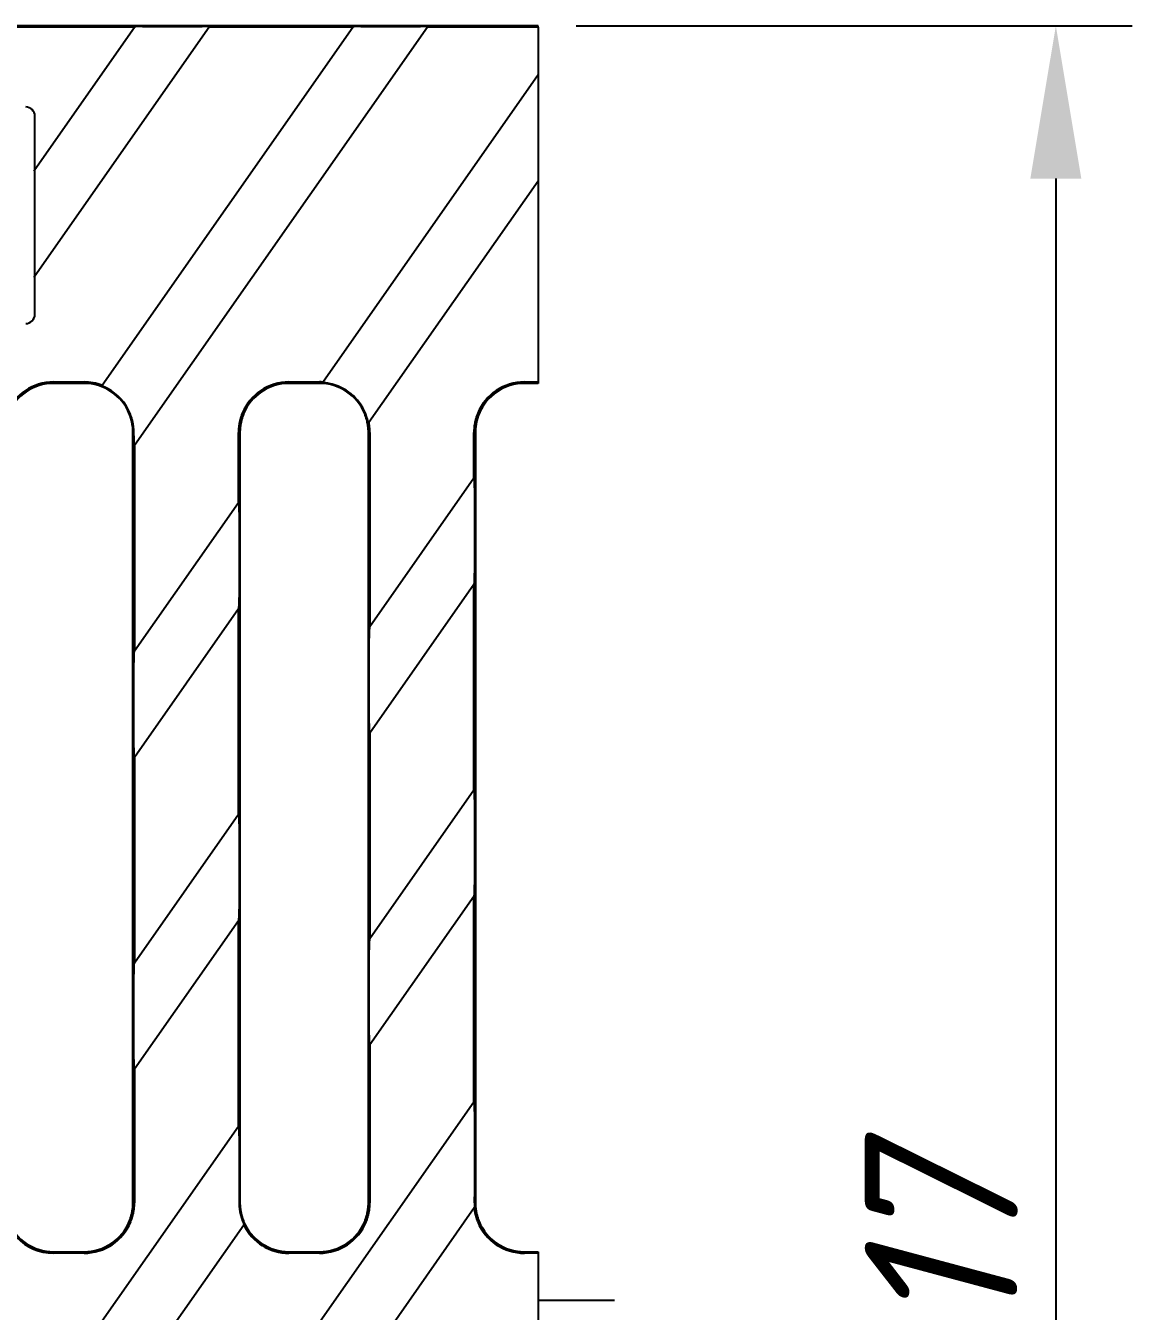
# Model space of a CAD drawing. Header units: millimetres. Extents: x 29006 to 29645, y 5570 to 5801.
# Drawn here: x 29543.72 to 29561.82, y 5740.86 to 5761.89 of the extents above; entities that cross this region are included whole.
import ezdxf

# ---------------------------------------------------------------- set-up
doc = ezdxf.new("R2010")
doc.units = ezdxf.units.MM
doc.styles.add('GOST-2.304_Type-B_italic', font='')
doc.styles.get('GOST-2.304_Type-B_italic').set_extended_font_data('GOST Common', italic=True)
doc.dimstyles.new('ISO-25', dxfattribs={"dimtxt": 2.5, "dimasz": 2.5, "dimexe": 1.25, "dimexo": 0.625, "dimtad": 1, "dimtoh": 1, "dimtxsty": 'GOST-2.304_Type-B_italic', "dimcen": 2.5, "dimadec": 0, "dimazin": 0, "dimtfac": 1, "dimtmove": 0, "dimatfit": 3, "dimfxl": 1, "dimarcsym": 0})

# ---------------------------------------------------------------- blocks, each defined once
blk = doc.blocks.new('*D42')
at = {"color": 0, "lineweight": -2, "transparency": 16777216}
for p, q in [((29552.728, 5761.887), (29561.82, 5761.887)), ((29560.57, 5759.387), (29560.57, 5722.687)), ((29552.728, 5720.187), (29561.82, 5720.187))]:
    blk.add_line(p, q, dxfattribs=at)
at = {"color": 0, "transparency": 16777216}
for points in [[(29560.153, 5759.387), (29560.986, 5759.387), (29560.57, 5761.887)], [(29560.153, 5722.687), (29560.986, 5722.687), (29560.57, 5720.187)]]:
    blk.add_solid(points, dxfattribs=at)
at = {"layer": 'Defpoints', "color": 0, "transparency": 16777216}
for p in [(29552.103, 5761.887), (29552.103, 5720.187), (29560.57, 5720.187)]:
    blk.add_point(p, dxfattribs=at)
at = {"color": 0, "transparency": 16777216, "insert": (29558.695, 5741.037), "char_height": 2.5, "attachment_point": 5, "rotation": 90, "style": 'GOST-2.304_Type-B_italic'}
blk.add_mtext('417', dxfattribs=at)

msp = doc.modelspace()

# ---------------------------------------------------------------- linework, layer by layer
at = {"color": 0}
for p, q in [((29552.103, 5761.887), (29502.103, 5761.887)), ((29545.502, 5761.862), (29543.152, 5761.862)), ((29546.723, 5761.862), (29543.873, 5757.793)), ((29543.873, 5759.537), (29545.502, 5761.862)), ((29544.973, 5756.007), (29549.073, 5761.862)), ((29545.502, 5761.862), (29545.507, 5761.869)), ((29550.294, 5761.862), (29545.502, 5755.02)), ((29545.631, 5761.873), (29546.608, 5761.873)), ((29546.727, 5761.869), (29546.723, 5761.862)), ((29549.073, 5761.862), (29546.723, 5761.862)), ((29549.073, 5761.862), (29549.078, 5761.869)), ((29549.202, 5761.873), (29550.179, 5761.873)), ((29550.298, 5761.869), (29550.294, 5761.862)), ((29552.103, 5761.862), (29550.294, 5761.862)), ((29552.103, 5761.862), (29552.103, 5761.887)), ((29552.103, 5761.862), (29552.103, 5761.09)), ((29548.581, 5756.059), (29552.103, 5761.09)), ((29552.103, 5761.09), (29552.103, 5760.915)), ((29552.103, 5760.915), (29552.103, 5759.52)), ((29543.873, 5757.165), (29543.873, 5760.408)), ((29543.856, 5759.512), (29543.873, 5759.537)), ((29552.103, 5759.52), (29552.103, 5759.346)), ((29552.103, 5759.346), (29549.337, 5755.396)), ((29552.103, 5759.346), (29552.103, 5756.061)), ((29543.873, 5757.793), (29543.856, 5757.768)), ((29544.178, 5756.061), (29544.678, 5756.061)), ((29544.678, 5756.037), (29544.178, 5756.037)), ((29544.968, 5756.001), (29544.973, 5756.007)), ((29548.028, 5756.061), (29548.528, 5756.061)), ((29548.528, 5756.037), (29548.028, 5756.037)), ((29548.576, 5756.053), (29548.581, 5756.059)), ((29551.878, 5756.061), (29552.103, 5756.061)), ((29552.103, 5756.037), (29551.878, 5756.037)), ((29552.103, 5756.061), (29552.103, 5756.037)), ((29549.337, 5755.396), (29549.331, 5755.388)), ((29545.478, 5742.637), (29545.478, 5755.237)), ((29545.492, 5755.179), (29545.492, 5755.237)), ((29547.203, 5754.092), (29547.203, 5755.237)), ((29547.228, 5755.237), (29547.228, 5742.637)), ((29549.328, 5742.637), (29549.328, 5755.237)), ((29549.352, 5755.237), (29549.352, 5752.062)), ((29551.053, 5754.491), (29551.053, 5755.237)), ((29551.078, 5755.237), (29551.078, 5742.637)), ((29545.502, 5755.02), (29545.495, 5755.01)), ((29545.502, 5755.02), (29545.502, 5751.663)), ((29549.352, 5752.062), (29551.053, 5754.491)), ((29551.053, 5754.491), (29551.06, 5754.5)), ((29551.064, 5754.331), (29551.064, 5752.936)), ((29545.502, 5751.663), (29547.203, 5754.092)), ((29547.203, 5754.092), (29547.21, 5754.102)), ((29547.214, 5753.933), (29547.214, 5752.538)), ((29551.053, 5752.747), (29549.352, 5750.318)), ((29551.06, 5752.757), (29551.053, 5752.747)), ((29551.053, 5749.391), (29551.053, 5752.747)), ((29547.203, 5752.349), (29545.502, 5749.92)), ((29547.21, 5752.359), (29547.203, 5752.349)), ((29547.203, 5748.992), (29547.203, 5752.349)), ((29549.345, 5752.052), (29549.352, 5752.062)), ((29549.342, 5750.478), (29549.342, 5751.872)), ((29545.495, 5751.653), (29545.502, 5751.663)), ((29545.492, 5750.079), (29545.492, 5751.474)), ((29549.352, 5750.318), (29549.345, 5750.308)), ((29549.352, 5750.318), (29549.352, 5746.962)), ((29545.502, 5749.92), (29545.495, 5749.91)), ((29545.502, 5749.92), (29545.502, 5746.563)), ((29549.352, 5746.962), (29551.053, 5749.391)), ((29551.053, 5749.391), (29551.06, 5749.401)), ((29551.064, 5749.231), (29551.064, 5747.836)), ((29545.502, 5746.563), (29547.203, 5748.992)), ((29547.203, 5748.992), (29547.21, 5749.002)), ((29547.214, 5748.833), (29547.214, 5747.438)), ((29551.053, 5747.647), (29549.352, 5745.218)), ((29551.06, 5747.657), (29551.053, 5747.647)), ((29551.053, 5744.291), (29551.053, 5747.647)), ((29547.203, 5747.249), (29545.502, 5744.82)), ((29547.21, 5747.259), (29547.203, 5747.249)), ((29547.203, 5743.892), (29547.203, 5747.249)), ((29549.342, 5745.378), (29549.342, 5746.772)), ((29549.345, 5746.952), (29549.352, 5746.962)), ((29545.495, 5746.553), (29545.502, 5746.563)), ((29545.492, 5744.979), (29545.492, 5746.374)), ((29549.352, 5745.218), (29549.345, 5745.208)), ((29549.352, 5745.218), (29549.352, 5742.637)), ((29545.502, 5744.82), (29545.495, 5744.81)), ((29545.502, 5744.82), (29545.502, 5742.637)), ((29548.231, 5740.261), (29551.053, 5744.291)), ((29551.053, 5744.291), (29551.06, 5744.301)), ((29551.064, 5744.131), (29551.064, 5742.737)), ((29544.66, 5740.261), (29547.203, 5743.892)), ((29547.203, 5743.892), (29547.21, 5743.902)), ((29547.214, 5743.733), (29547.214, 5742.637)), ((29551.057, 5742.553), (29549.205, 5739.907)), ((29551.063, 5742.562), (29551.057, 5742.553)), ((29547.289, 5742.271), (29545.468, 5739.671)), ((29547.293, 5742.278), (29547.289, 5742.271)), ((29544.178, 5741.837), (29544.678, 5741.837)), ((29544.678, 5741.812), (29544.178, 5741.812)), ((29548.028, 5741.837), (29548.528, 5741.837)), ((29548.528, 5741.812), (29548.028, 5741.812)), ((29551.878, 5741.837), (29552.103, 5741.837)), ((29552.103, 5741.812), (29551.878, 5741.812)), ((29552.103, 5741.837), (29552.103, 5741.812)), ((29552.103, 5741.812), (29552.103, 5740.69))]:
    msp.add_line(p, q, dxfattribs=at)
at = {"color": 0, "linetype": 'Continuous'}
msp.add_line((29553.353, 5741.037), (29552.103, 5741.037), dxfattribs=at)
at = {"color": 0, "flags": 128}
for points in [[(29548.686, 5756.035), (29548.679, 5756.036), (29548.672, 5756.038), (29548.666, 5756.039), (29548.659, 5756.04), (29548.652, 5756.041), (29548.645, 5756.042), (29548.639, 5756.043), (29548.633, 5756.044), (29548.626, 5756.045), (29548.621, 5756.046), (29548.615, 5756.047), (29548.61, 5756.047), (29548.605, 5756.048), (29548.6, 5756.049), (29548.596, 5756.049), (29548.592, 5756.05), (29548.588, 5756.05), (29548.585, 5756.051), (29548.582, 5756.051), (29548.58, 5756.052), (29548.578, 5756.052), (29548.577, 5756.052), (29548.576, 5756.052), (29548.576, 5756.053)], [(29545.059, 5755.956), (29545.053, 5755.959), (29545.048, 5755.962), (29545.042, 5755.965), (29545.036, 5755.968), (29545.03, 5755.97), (29545.025, 5755.973), (29545.019, 5755.976), (29545.014, 5755.978), (29545.009, 5755.981), (29545.004, 5755.983), (29544.999, 5755.985), (29544.995, 5755.987), (29544.991, 5755.989), (29544.987, 5755.991), (29544.984, 5755.993), (29544.98, 5755.994), (29544.978, 5755.995), (29544.975, 5755.997), (29544.973, 5755.998), (29544.971, 5755.999), (29544.97, 5755.999), (29544.969, 5756), (29544.969, 5756), (29544.968, 5756.001)], [(29545.478, 5755.237), (29545.478, 5755.249), (29545.477, 5755.261), (29545.477, 5755.274), (29545.476, 5755.287), (29545.475, 5755.299), (29545.474, 5755.312), (29545.473, 5755.325), (29545.471, 5755.338), (29545.469, 5755.35), (29545.467, 5755.363), (29545.465, 5755.376), (29545.463, 5755.389), (29545.46, 5755.402), (29545.458, 5755.415), (29545.455, 5755.428), (29545.451, 5755.44), (29545.448, 5755.453), (29545.444, 5755.466), (29545.44, 5755.479), (29545.436, 5755.491), (29545.432, 5755.504), (29545.427, 5755.516), (29545.423, 5755.528), (29545.418, 5755.54)], [(29545.492, 5755.237), (29545.492, 5755.25), (29545.491, 5755.263), (29545.491, 5755.276), (29545.49, 5755.289), (29545.489, 5755.303), (29545.488, 5755.316), (29545.487, 5755.329), (29545.485, 5755.342), (29545.483, 5755.355), (29545.481, 5755.368), (29545.479, 5755.381), (29545.476, 5755.394), (29545.474, 5755.407), (29545.471, 5755.42), (29545.468, 5755.433), (29545.464, 5755.446), (29545.461, 5755.458), (29545.457, 5755.471), (29545.453, 5755.484), (29545.449, 5755.496), (29545.445, 5755.509), (29545.44, 5755.521), (29545.436, 5755.533), (29545.431, 5755.546)], [(29547.265, 5755.55), (29547.26, 5755.537), (29547.255, 5755.525), (29547.251, 5755.512), (29547.246, 5755.499), (29547.242, 5755.487), (29547.238, 5755.474), (29547.234, 5755.461), (29547.231, 5755.448), (29547.227, 5755.435), (29547.224, 5755.422), (29547.221, 5755.409), (29547.219, 5755.396), (29547.216, 5755.383), (29547.214, 5755.37), (29547.212, 5755.357), (29547.21, 5755.343), (29547.208, 5755.33), (29547.207, 5755.317), (29547.206, 5755.303), (29547.205, 5755.29), (29547.204, 5755.277), (29547.203, 5755.263), (29547.203, 5755.25), (29547.203, 5755.237)], [(29547.288, 5755.54), (29547.283, 5755.528), (29547.278, 5755.516), (29547.274, 5755.504), (29547.269, 5755.491), (29547.265, 5755.479), (29547.261, 5755.466), (29547.258, 5755.453), (29547.254, 5755.44), (29547.251, 5755.428), (29547.248, 5755.415), (29547.245, 5755.402), (29547.242, 5755.389), (29547.24, 5755.376), (29547.238, 5755.363), (29547.236, 5755.35), (29547.234, 5755.338), (29547.233, 5755.325), (29547.231, 5755.312), (29547.23, 5755.299), (29547.229, 5755.287), (29547.229, 5755.274), (29547.228, 5755.261), (29547.228, 5755.249), (29547.228, 5755.237)], [(29549.328, 5755.237), (29549.328, 5755.249), (29549.327, 5755.261), (29549.327, 5755.274), (29549.326, 5755.287), (29549.325, 5755.299), (29549.324, 5755.312), (29549.323, 5755.325), (29549.321, 5755.338), (29549.319, 5755.35), (29549.317, 5755.363), (29549.315, 5755.376), (29549.313, 5755.389), (29549.31, 5755.402), (29549.308, 5755.415), (29549.305, 5755.428), (29549.301, 5755.44), (29549.298, 5755.453), (29549.294, 5755.466), (29549.29, 5755.479), (29549.286, 5755.491), (29549.282, 5755.504), (29549.277, 5755.516), (29549.273, 5755.528), (29549.268, 5755.54)], [(29549.294, 5755.51), (29549.294, 5755.511), (29549.293, 5755.513), (29549.293, 5755.514), (29549.292, 5755.516), (29549.292, 5755.517), (29549.291, 5755.519), (29549.291, 5755.52), (29549.29, 5755.522), (29549.29, 5755.523), (29549.289, 5755.525), (29549.288, 5755.526), (29549.288, 5755.528), (29549.287, 5755.529), (29549.287, 5755.531), (29549.286, 5755.532), (29549.286, 5755.534), (29549.285, 5755.535), (29549.284, 5755.537), (29549.284, 5755.538), (29549.283, 5755.54), (29549.283, 5755.541), (29549.282, 5755.543), (29549.281, 5755.544), (29549.281, 5755.546)], [(29549.331, 5755.388), (29549.331, 5755.388), (29549.33, 5755.389), (29549.33, 5755.39), (29549.329, 5755.393), (29549.328, 5755.396), (29549.327, 5755.399), (29549.326, 5755.403), (29549.325, 5755.407), (29549.324, 5755.412), (29549.323, 5755.417), (29549.321, 5755.423), (29549.32, 5755.429), (29549.318, 5755.435), (29549.316, 5755.441), (29549.314, 5755.448), (29549.313, 5755.454), (29549.311, 5755.461), (29549.308, 5755.468), (29549.306, 5755.475), (29549.304, 5755.482), (29549.302, 5755.489), (29549.299, 5755.496), (29549.297, 5755.503), (29549.294, 5755.51)], [(29549.352, 5755.237), (29549.352, 5755.243), (29549.352, 5755.25), (29549.352, 5755.257), (29549.352, 5755.263), (29549.352, 5755.27), (29549.351, 5755.277), (29549.351, 5755.283), (29549.351, 5755.29), (29549.35, 5755.297), (29549.35, 5755.303), (29549.349, 5755.31), (29549.348, 5755.317), (29549.348, 5755.323), (29549.347, 5755.33), (29549.346, 5755.337), (29549.345, 5755.343), (29549.345, 5755.35), (29549.344, 5755.356), (29549.343, 5755.363), (29549.342, 5755.37), (29549.34, 5755.376), (29549.339, 5755.383), (29549.338, 5755.389), (29549.337, 5755.396)], [(29551.115, 5755.55), (29551.11, 5755.537), (29551.105, 5755.525), (29551.101, 5755.512), (29551.096, 5755.499), (29551.092, 5755.487), (29551.088, 5755.474), (29551.084, 5755.461), (29551.081, 5755.448), (29551.077, 5755.435), (29551.074, 5755.422), (29551.071, 5755.409), (29551.069, 5755.396), (29551.066, 5755.383), (29551.064, 5755.37), (29551.062, 5755.357), (29551.06, 5755.343), (29551.058, 5755.33), (29551.057, 5755.317), (29551.056, 5755.303), (29551.055, 5755.29), (29551.054, 5755.277), (29551.053, 5755.263), (29551.053, 5755.25), (29551.053, 5755.237)], [(29551.138, 5755.54), (29551.133, 5755.528), (29551.128, 5755.516), (29551.124, 5755.504), (29551.119, 5755.491), (29551.115, 5755.479), (29551.111, 5755.466), (29551.108, 5755.453), (29551.104, 5755.44), (29551.101, 5755.428), (29551.098, 5755.415), (29551.095, 5755.402), (29551.092, 5755.389), (29551.09, 5755.376), (29551.088, 5755.363), (29551.086, 5755.35), (29551.084, 5755.338), (29551.083, 5755.325), (29551.081, 5755.312), (29551.08, 5755.299), (29551.079, 5755.287), (29551.079, 5755.274), (29551.078, 5755.261), (29551.078, 5755.249), (29551.078, 5755.237)], [(29545.418, 5742.333), (29545.423, 5742.345), (29545.427, 5742.357), (29545.432, 5742.37), (29545.436, 5742.382), (29545.44, 5742.395), (29545.444, 5742.407), (29545.448, 5742.42), (29545.451, 5742.433), (29545.455, 5742.446), (29545.458, 5742.458), (29545.46, 5742.471), (29545.463, 5742.484), (29545.465, 5742.497), (29545.467, 5742.51), (29545.469, 5742.523), (29545.471, 5742.536), (29545.473, 5742.548), (29545.474, 5742.561), (29545.475, 5742.574), (29545.476, 5742.587), (29545.477, 5742.599), (29545.477, 5742.612), (29545.478, 5742.624), (29545.478, 5742.637)], [(29545.44, 5742.324), (29545.445, 5742.336), (29545.45, 5742.349), (29545.455, 5742.361), (29545.459, 5742.374), (29545.463, 5742.386), (29545.467, 5742.399), (29545.471, 5742.412), (29545.475, 5742.425), (29545.478, 5742.438), (29545.481, 5742.451), (29545.484, 5742.464), (29545.487, 5742.477), (29545.489, 5742.49), (29545.491, 5742.503), (29545.494, 5742.517), (29545.495, 5742.53), (29545.497, 5742.543), (29545.498, 5742.556), (29545.5, 5742.57), (29545.501, 5742.583), (29545.501, 5742.596), (29545.502, 5742.61), (29545.502, 5742.623), (29545.502, 5742.637)], [(29547.214, 5742.637), (29547.214, 5742.626), (29547.214, 5742.616), (29547.214, 5742.606), (29547.215, 5742.595), (29547.215, 5742.585), (29547.216, 5742.575), (29547.217, 5742.564), (29547.218, 5742.554), (29547.219, 5742.544), (29547.22, 5742.533), (29547.222, 5742.523), (29547.223, 5742.513), (29547.225, 5742.503), (29547.226, 5742.492), (29547.228, 5742.482), (29547.23, 5742.472), (29547.233, 5742.462), (29547.235, 5742.452), (29547.237, 5742.442), (29547.24, 5742.432), (29547.243, 5742.422), (29547.245, 5742.412), (29547.248, 5742.402), (29547.251, 5742.392)], [(29547.228, 5742.637), (29547.228, 5742.624), (29547.228, 5742.612), (29547.229, 5742.599), (29547.229, 5742.587), (29547.23, 5742.574), (29547.231, 5742.561), (29547.233, 5742.548), (29547.234, 5742.536), (29547.236, 5742.523), (29547.238, 5742.51), (29547.24, 5742.497), (29547.242, 5742.484), (29547.245, 5742.471), (29547.248, 5742.458), (29547.251, 5742.446), (29547.254, 5742.433), (29547.258, 5742.42), (29547.261, 5742.407), (29547.265, 5742.395), (29547.269, 5742.382), (29547.274, 5742.37), (29547.278, 5742.357), (29547.283, 5742.345), (29547.288, 5742.333)], [(29549.268, 5742.333), (29549.273, 5742.345), (29549.277, 5742.357), (29549.282, 5742.37), (29549.286, 5742.382), (29549.29, 5742.395), (29549.294, 5742.407), (29549.298, 5742.42), (29549.301, 5742.433), (29549.305, 5742.446), (29549.308, 5742.458), (29549.31, 5742.471), (29549.313, 5742.484), (29549.315, 5742.497), (29549.317, 5742.51), (29549.319, 5742.523), (29549.321, 5742.536), (29549.323, 5742.548), (29549.324, 5742.561), (29549.325, 5742.574), (29549.326, 5742.587), (29549.327, 5742.599), (29549.327, 5742.612), (29549.328, 5742.624), (29549.328, 5742.637)], [(29549.29, 5742.324), (29549.295, 5742.336), (29549.3, 5742.349), (29549.305, 5742.361), (29549.309, 5742.374), (29549.313, 5742.386), (29549.317, 5742.399), (29549.321, 5742.412), (29549.325, 5742.425), (29549.328, 5742.438), (29549.331, 5742.451), (29549.334, 5742.464), (29549.337, 5742.477), (29549.339, 5742.49), (29549.341, 5742.503), (29549.344, 5742.517), (29549.345, 5742.53), (29549.347, 5742.543), (29549.348, 5742.556), (29549.35, 5742.57), (29549.351, 5742.583), (29549.351, 5742.596), (29549.352, 5742.61), (29549.352, 5742.623), (29549.352, 5742.637)], [(29551.057, 5742.553), (29551.058, 5742.543), (29551.06, 5742.534), (29551.061, 5742.524), (29551.062, 5742.514), (29551.064, 5742.504), (29551.065, 5742.494), (29551.067, 5742.485), (29551.069, 5742.475), (29551.071, 5742.465), (29551.073, 5742.456), (29551.076, 5742.446), (29551.078, 5742.436), (29551.08, 5742.427), (29551.083, 5742.417), (29551.086, 5742.408), (29551.088, 5742.398), (29551.091, 5742.389), (29551.094, 5742.379), (29551.098, 5742.37), (29551.101, 5742.361), (29551.104, 5742.351), (29551.108, 5742.342), (29551.111, 5742.333), (29551.115, 5742.324)], [(29551.063, 5742.637), (29551.063, 5742.632), (29551.063, 5742.627), (29551.063, 5742.622), (29551.063, 5742.617), (29551.063, 5742.612), (29551.063, 5742.608), (29551.063, 5742.603), (29551.063, 5742.599), (29551.063, 5742.595), (29551.063, 5742.591), (29551.063, 5742.587), (29551.063, 5742.584), (29551.064, 5742.581), (29551.064, 5742.578), (29551.064, 5742.575), (29551.064, 5742.573), (29551.064, 5742.57), (29551.064, 5742.568), (29551.064, 5742.567), (29551.064, 5742.565), (29551.064, 5742.564), (29551.064, 5742.563), (29551.064, 5742.562), (29551.063, 5742.562)], [(29551.078, 5742.637), (29551.078, 5742.624), (29551.078, 5742.612), (29551.079, 5742.599), (29551.079, 5742.587), (29551.08, 5742.574), (29551.081, 5742.561), (29551.083, 5742.548), (29551.084, 5742.536), (29551.086, 5742.523), (29551.088, 5742.51), (29551.09, 5742.497), (29551.092, 5742.484), (29551.095, 5742.471), (29551.098, 5742.458), (29551.101, 5742.446), (29551.104, 5742.433), (29551.108, 5742.42), (29551.111, 5742.407), (29551.115, 5742.395), (29551.119, 5742.382), (29551.124, 5742.37), (29551.128, 5742.357), (29551.133, 5742.345), (29551.138, 5742.333)], [(29547.251, 5742.392), (29547.252, 5742.389), (29547.253, 5742.386), (29547.254, 5742.384), (29547.255, 5742.381), (29547.256, 5742.378), (29547.257, 5742.375), (29547.258, 5742.372), (29547.259, 5742.369), (29547.26, 5742.367), (29547.261, 5742.364), (29547.262, 5742.361), (29547.263, 5742.358), (29547.264, 5742.356), (29547.265, 5742.353), (29547.265, 5742.35), (29547.266, 5742.348), (29547.267, 5742.345), (29547.268, 5742.342), (29547.269, 5742.34), (29547.27, 5742.337), (29547.271, 5742.335), (29547.272, 5742.332), (29547.273, 5742.33), (29547.274, 5742.327)], [(29547.274, 5742.327), (29547.275, 5742.324), (29547.277, 5742.32), (29547.278, 5742.317), (29547.279, 5742.314), (29547.281, 5742.311), (29547.282, 5742.308), (29547.283, 5742.305), (29547.284, 5742.302), (29547.285, 5742.3), (29547.286, 5742.297), (29547.287, 5742.295), (29547.288, 5742.292), (29547.289, 5742.29), (29547.29, 5742.288), (29547.291, 5742.286), (29547.291, 5742.285), (29547.292, 5742.283), (29547.292, 5742.282), (29547.293, 5742.281), (29547.293, 5742.28), (29547.293, 5742.279), (29547.293, 5742.278), (29547.293, 5742.278), (29547.293, 5742.278)]]:
    msp.add_lwpolyline(points, dxfattribs=at)
at = {"color": 0}
for centre, radius, start, end in [((29544.178, 5755.237), 0.824, 90, 157.6903), ((29544.178, 5755.237), 0.8, 90, 157.6903), ((29544.678, 5755.237), 0.824, 69.043, 90), ((29544.678, 5755.237), 0.8, 22.3097, 90), ((29548.028, 5755.237), 0.824, 90, 157.6903), ((29548.028, 5755.237), 0.8, 90, 157.6903), ((29548.528, 5755.237), 0.824, 86.3228, 90), ((29548.528, 5755.237), 0.8, 22.3097, 90), ((29548.528, 5755.237), 0.814, 22.3097, 78.8094), ((29551.878, 5755.237), 0.824, 90, 157.6903), ((29551.878, 5755.237), 0.8, 90, 157.6903), ((29544.678, 5755.237), 0.814, 22.3097, 62.0606), ((29544.178, 5742.637), 0.8, 202.3097, 270), ((29544.678, 5742.637), 0.8, 270, 337.6903), ((29544.678, 5742.637), 0.824, 270, 337.6903), ((29548.028, 5742.637), 0.8, 202.3097, 270), ((29548.028, 5742.637), 0.824, 206.3173, 270), ((29548.528, 5742.637), 0.8, 270, 337.6903), ((29548.528, 5742.637), 0.824, 270, 337.6903), ((29551.878, 5742.637), 0.824, 202.3097, 270), ((29551.878, 5742.637), 0.8, 202.3097, 270), ((29544.178, 5742.637), 0.824, 223.3022, 270)]:
    msp.add_arc(centre, radius, start, end, dxfattribs=at)
for centre, major_axis, ratio, start_param, end_param in [((29545.629, 5761.869), (-0.122, 0), 0.028594, 4.692346, 6.263142), ((29546.605, 5761.869), (-0.122, 0), 0.028594, 3.121549, 4.692346), ((29549.2, 5761.869), (-0.122, 0), 0.028594, 4.692346, 6.263142), ((29550.176, 5761.869), (-0.122, 0), 0.028594, 3.121549, 4.692346), ((29543.723, 5760.407), (0.107, 0.107), 0.992433, 5.501585, 7.064785), ((29543.723, 5757.167), (0.107, -0.107), 0.992433, 5.501585, 7.064785), ((29545.495, 5755.184), (0, 0.174), 0.020013, 1.599405, 3.170202), ((29551.06, 5754.326), (0, -0.174), 0.020013, 1.599405, 3.170202), ((29547.21, 5753.928), (0, -0.174), 0.020013, 1.599405, 3.170202), ((29551.06, 5752.931), (0, 0.174), 0.020013, 3.170202, 4.740998), ((29547.21, 5752.533), (0, 0.174), 0.020013, 3.170202, 4.740998), ((29549.345, 5751.877), (0, 0.174), 0.020013, 0.028609, 1.599405), ((29545.495, 5751.479), (0, 0.174), 0.020013, 0.028609, 1.599405), ((29549.345, 5750.483), (0, 0.174), 0.020013, 1.599405, 3.170202), ((29545.495, 5750.084), (0, 0.174), 0.020013, 1.599405, 3.170202), ((29551.06, 5749.226), (0, -0.174), 0.020013, 1.599405, 3.170202), ((29547.21, 5748.828), (0, -0.174), 0.020013, 1.599405, 3.170202), ((29551.06, 5747.831), (0, 0.174), 0.020013, 3.170202, 4.740998), ((29547.21, 5747.433), (0, 0.174), 0.020013, 3.170202, 4.740998), ((29549.345, 5746.777), (0, 0.174), 0.020013, 0.028609, 1.599405), ((29545.495, 5746.379), (0, 0.174), 0.020013, 0.028609, 1.599405), ((29549.345, 5745.383), (0, 0.174), 0.020013, 1.599405, 3.170202), ((29545.495, 5744.984), (0, 0.174), 0.020013, 1.599405, 3.170202), ((29551.06, 5744.126), (0, -0.174), 0.020013, 1.599405, 3.170202), ((29547.21, 5743.728), (0, -0.174), 0.020013, 1.599405, 3.170202), ((29551.06, 5742.732), (0, 0.174), 0.020013, 4.136932, 4.740998)]:
    msp.add_ellipse(centre, major_axis=major_axis, ratio=ratio, start_param=start_param, end_param=end_param, dxfattribs=at)

# ---------------------------------------------------------------- dimensions: what is measured, and where the dimension line sits
dim = msp.add_linear_dim(base=(29560.57, 5720.187), p1=(29552.103, 5761.887), p2=(29552.103, 5720.187), angle=90, text='417', dimstyle='ISO-25', dxfattribs=at)
dim.commit()
dim.dimension.update_dxf_attribs({"geometry": '*D42', "text_midpoint": (29558.695, 5741.037)})

doc.saveas('drawing.dxf')
